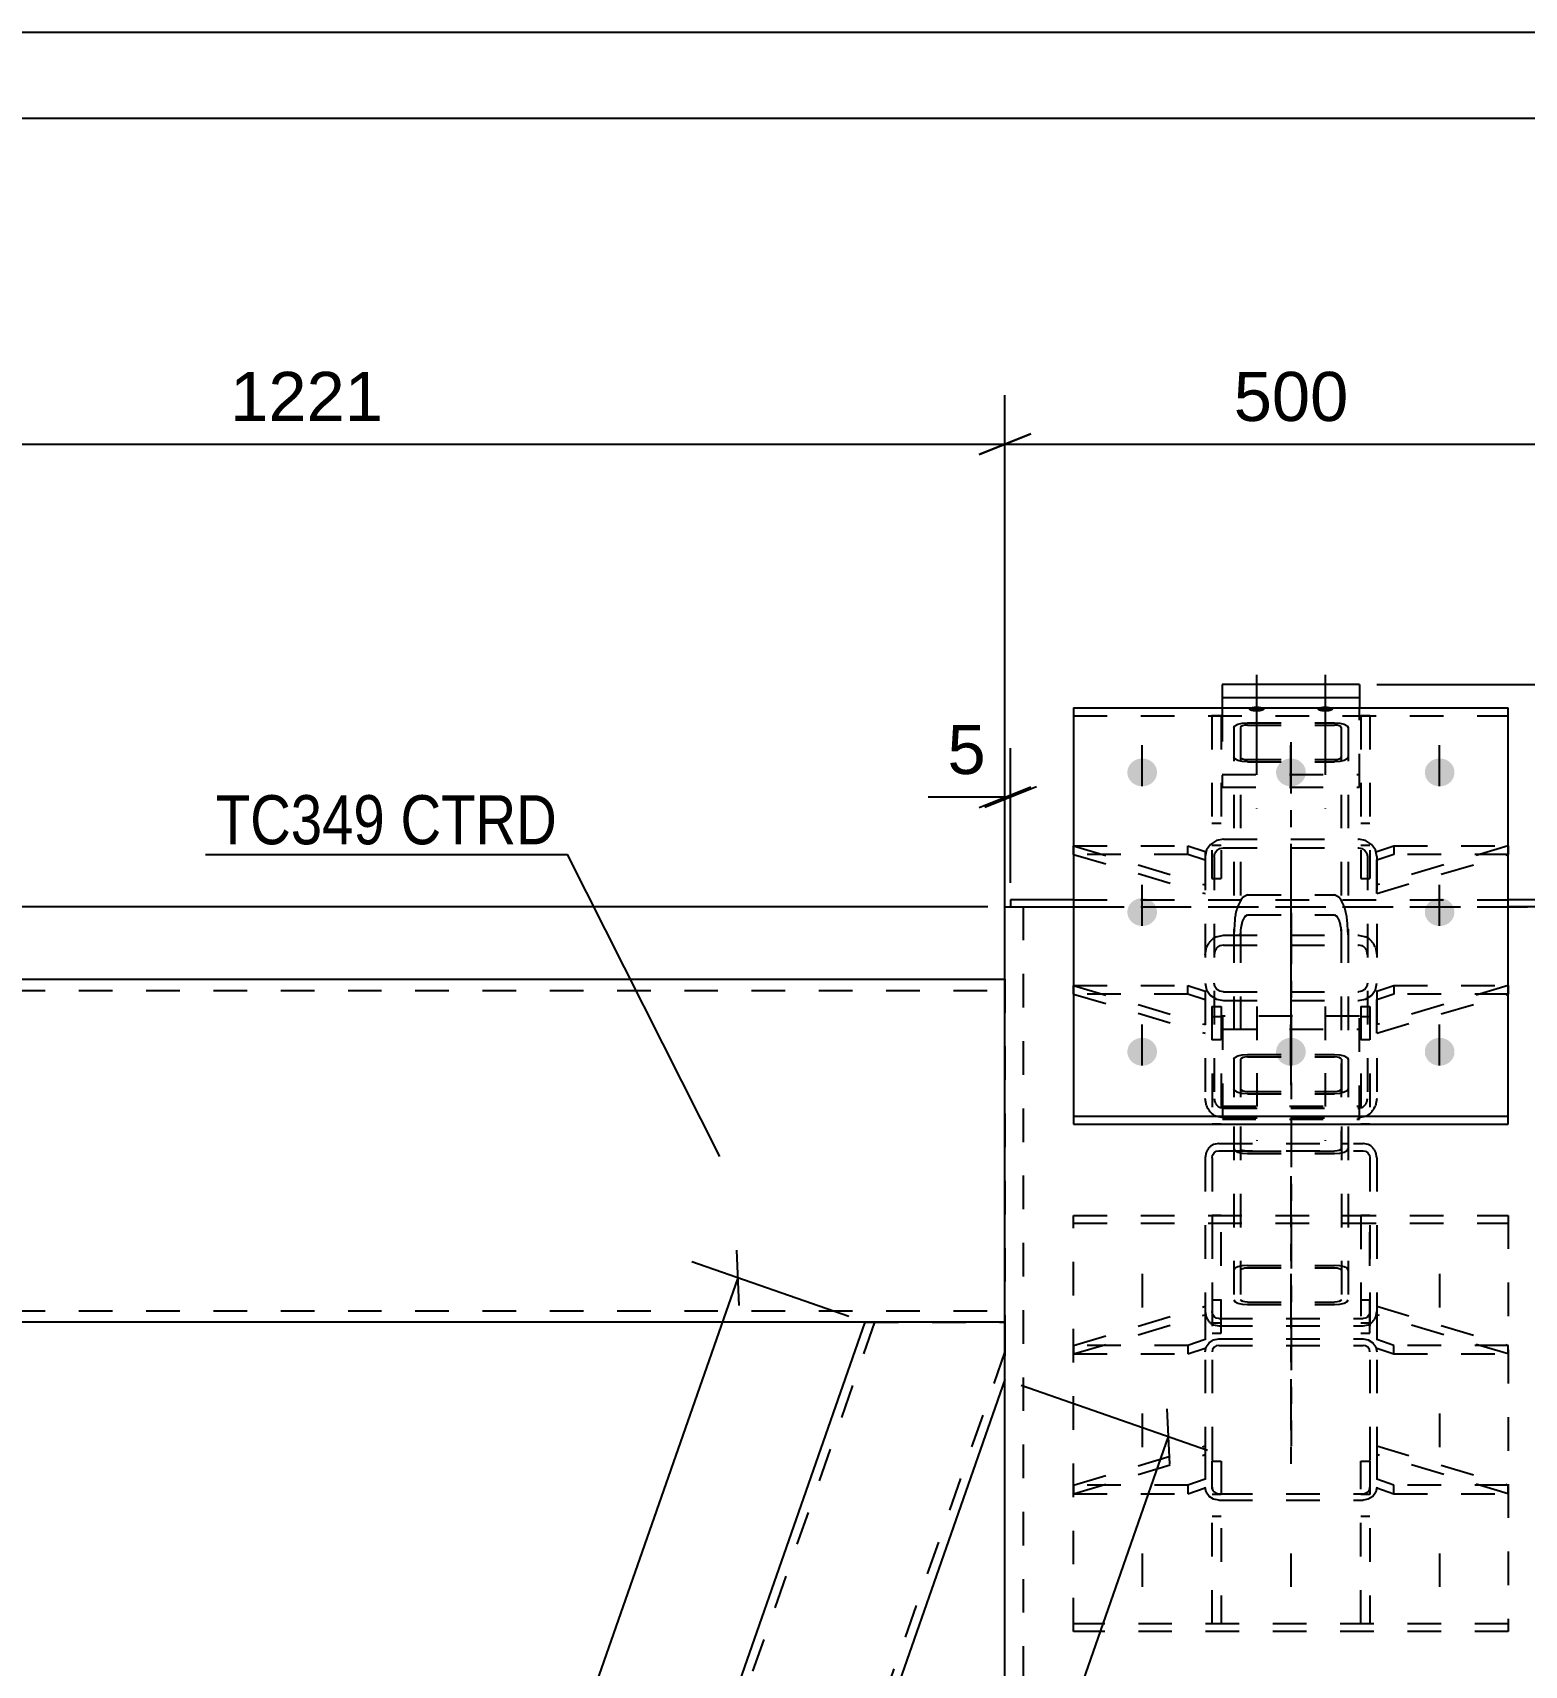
# Model space of a CAD drawing. Header units: millimetres. Extents: x -370 to 471, y -230 to 364.
# Drawn here: x -282.8 to -195.9, y 268.6 to 363.8 of the extents above; entities that cross this region are included whole.
import ezdxf

# ---------------------------------------------------------------- set-up
doc = ezdxf.new("R2010")
doc.units = ezdxf.units.MM
doc.linetypes.add('DXK_LINE_DOT2', pattern=[3.9198, 1.9599, -1.9599])
doc.linetypes.add('DXK_LINE_DOT3', pattern=[5.9187, 2.979, -0.9799, 0.9799, -0.9799])
doc.styles.add('Arial', font='ARIAL.TTF', dxfattribs={"height": 0.2})
doc.styles.add('Arial Narrow', font='ARIALN.TTF', dxfattribs={"height": 0.2})

# ---------------------------------------------------------------- blocks, each defined once
blk = doc.blocks.new('Unknown-284936230-1132')
at = {"color": 5, "linetype": 'Continuous'}
for p, q in [((471.297, 363.793), (-369.703, 363.793)), ((466.297, 358.793), (-364.703, 358.793))]:
    blk.add_line(p, q, dxfattribs=at)
blk = doc.blocks.new('Part-284936230-3212 - 3181')
at = {"color": 2, "linetype": 'Continuous'}
for p, q in [((-234.283, 288.614), (-264.458, 202.282)), ((-226.126, 285.279), (-259.797, 188.947))]:
    blk.add_line(p, q, dxfattribs=at)
at = {"color": 7, "linetype": 'DXK_LINE_DOT2'}
for p, q in [((-233.718, 288.614), (-264.176, 201.474)), ((-234.283, 288.614), (-226.126, 288.614)), ((-226.126, 288.614), (-226.126, 285.279)), ((-226.126, 286.896), (-260.08, 189.755))]:
    blk.add_line(p, q, dxfattribs=at)
blk = doc.blocks.new('Part-284936230-3693 - 3181')
at = {"color": 7, "linetype": 'DXK_LINE_DOT2'}
for p, q in [((-212.793, 323.284), (-212.732, 323.389)), ((-212.793, 323.284), (-212.793, 298.725)), ((-212.732, 323.389), (-212.559, 323.478)), ((-212.559, 323.478), (-212.299, 323.537)), ((-212.362, 323.337), (-212.393, 323.284)), ((-212.393, 323.284), (-212.393, 298.725)), ((-212.276, 323.381), (-212.362, 323.337)), ((-212.299, 323.537), (-211.993, 323.558)), ((-212.146, 323.411), (-212.276, 323.381)), ((-211.993, 323.421), (-212.146, 323.411)), ((-211.993, 323.558), (-206.926, 323.558)), ((-211.993, 323.421), (-206.926, 323.421)), ((-206.926, 323.558), (-206.62, 323.537)), ((-206.773, 323.411), (-206.926, 323.421)), ((-206.643, 323.381), (-206.773, 323.411)), ((-206.557, 323.337), (-206.643, 323.381)), ((-206.62, 323.537), (-206.361, 323.478)), ((-206.526, 323.284), (-206.557, 323.337)), ((-206.526, 323.284), (-206.526, 298.725)), ((-206.361, 323.478), (-206.187, 323.389)), ((-206.187, 323.389), (-206.126, 323.284)), ((-206.126, 323.284), (-206.126, 298.725)), ((-212.732, 321.447), (-212.793, 321.551)), ((-212.559, 321.358), (-212.732, 321.447)), ((-212.299, 321.299), (-212.559, 321.358)), ((-212.393, 321.551), (-212.362, 321.499)), ((-212.362, 321.499), (-212.276, 321.455)), ((-211.993, 321.278), (-212.299, 321.299)), ((-212.276, 321.455), (-212.146, 321.425)), ((-212.146, 321.425), (-211.993, 321.415)), ((-211.993, 321.415), (-206.926, 321.415)), ((-211.993, 321.278), (-206.926, 321.278)), ((-206.926, 321.415), (-206.773, 321.425)), ((-206.62, 321.299), (-206.926, 321.278)), ((-206.773, 321.425), (-206.643, 321.455)), ((-206.643, 321.455), (-206.557, 321.499)), ((-206.361, 321.358), (-206.62, 321.299)), ((-206.557, 321.499), (-206.526, 321.551)), ((-206.187, 321.447), (-206.361, 321.358)), ((-206.126, 321.551), (-206.187, 321.447)), ((-211.993, 313.529), (-212.299, 313.351)), ((-211.993, 313.529), (-206.926, 313.529)), ((-206.62, 313.351), (-206.926, 313.529)), ((-212.146, 312.271), (-211.993, 312.36)), ((-211.993, 312.36), (-206.926, 312.36)), ((-206.926, 312.36), (-206.773, 312.271)), ((-212.732, 312.085), (-212.793, 311.19)), ((-212.393, 311.19), (-212.362, 311.638)), ((-206.557, 311.638), (-206.526, 311.19)), ((-206.126, 311.19), (-206.187, 312.085)), ((-212.793, 299.036), (-212.393, 299.036)), ((-206.526, 299.036), (-206.126, 299.036)), ((-212.793, 298.725), (-212.732, 298.62)), ((-212.732, 298.62), (-212.559, 298.531)), ((-212.559, 298.531), (-212.299, 298.472)), ((-212.362, 298.672), (-212.393, 298.725)), ((-212.276, 298.628), (-212.362, 298.672)), ((-212.299, 298.472), (-211.993, 298.451)), ((-212.146, 298.598), (-212.276, 298.628)), ((-211.993, 298.588), (-212.146, 298.598)), ((-211.993, 298.588), (-206.926, 298.588)), ((-211.993, 298.451), (-206.926, 298.451)), ((-206.773, 298.598), (-206.926, 298.588)), ((-206.926, 298.451), (-206.62, 298.472)), ((-206.643, 298.628), (-206.773, 298.598)), ((-206.557, 298.673), (-206.643, 298.628)), ((-206.62, 298.472), (-206.36, 298.531)), ((-206.526, 298.725), (-206.557, 298.673)), ((-206.36, 298.531), (-206.187, 298.62)), ((-206.187, 298.62), (-206.126, 298.725))]:
    blk.add_line(p, q, dxfattribs=at)
at = {"color": 7, "linetype": 'DXK_LINE_DOT3'}
blk.add_line((-209.46, 322.418), (-209.46, 303.783), dxfattribs=at)
at = {"color": 7, "linetype": 'DXK_LINE_DOT2'}
for centre, radius, start, end in [((-210.02, 311.865), 2.721, 146.88483, 175.35229), ((-208.899, 311.865), 2.721, 4.64824, 33.1157), ((-211.007, 311.527), 1.36, 146.88483, 175.35229), ((-207.912, 311.527), 1.36, 4.64824, 33.1157)]:
    blk.add_arc(centre, radius, start, end, dxfattribs=at)
blk = doc.blocks.new('Part-284936230-3483 - 3181')
at = {"color": 7, "linetype": 'DXK_LINE_DOT2'}
for p, q in [((-205.456, 306.446), (-213.456, 306.446)), ((-213.456, 306.446), (-213.456, 300.45)), ((-213.456, 305.695), (-205.456, 305.695)), ((-205.456, 300.45), (-205.456, 306.446)), ((-213.456, 301.202), (-205.456, 301.202)), ((-213.456, 300.45), (-205.456, 300.45))]:
    blk.add_line(p, q, dxfattribs=at)
blk = doc.blocks.new('Part-284936230-3293 - 3181')
at = {"color": 2, "linetype": 'Continuous'}
for p, q in [((-222.126, 324.423), (-222.126, 300.161)), ((-222.126, 324.423), (-196.793, 324.423)), ((-196.793, 300.162), (-196.793, 324.423)), ((-222.126, 300.617), (-196.793, 300.618)), ((-222.126, 300.161), (-196.793, 300.162))]:
    blk.add_line(p, q, dxfattribs=at)
at = {"color": 7, "linetype": 'DXK_LINE_DOT2'}
blk.add_line((-222.126, 323.967), (-196.793, 323.967), dxfattribs=at)
blk = doc.blocks.new('Part-284936230-3294 - 3181')
at = {"color": 7, "linetype": 'DXK_LINE_DOT2'}
for p, q in [((-222.126, 294.838), (-196.793, 294.839)), ((-222.126, 270.577), (-222.126, 294.838)), ((-222.126, 294.382), (-196.793, 294.383)), ((-196.793, 294.839), (-196.793, 270.577)), ((-196.793, 271.033), (-222.126, 271.033)), ((-196.793, 270.577), (-222.126, 270.577))]:
    blk.add_line(p, q, dxfattribs=at)
blk = doc.blocks.new('Part-284936230-3417 - 3181')
at = {"color": 7, "linetype": 'DXK_LINE_DOT2'}
for p, q in [((-204.46, 316.045), (-203.46, 316.387)), ((-196.793, 316.387), (-204.46, 314.107)), ((-204.46, 313.605), (-204.46, 316.045)), ((-203.46, 316.387), (-196.793, 316.387)), ((-203.46, 316.387), (-203.46, 315.886)), ((-196.793, 316.387), (-196.793, 315.886)), ((-203.46, 315.886), (-204.46, 315.543)), ((-204.46, 313.605), (-196.793, 315.886)), ((-196.793, 315.886), (-203.46, 315.886))]:
    blk.add_line(p, q, dxfattribs=at)
blk = doc.blocks.new('Part-284936230-3358 - 3181')
at = {"color": 7, "linetype": 'DXK_LINE_DOT2'}
for p, q in [((-214.378, 316.144), (-214.46, 315.76)), ((-214.147, 316.469), (-214.378, 316.144)), ((-213.801, 316.686), (-214.147, 316.469)), ((-213.886, 315.952), (-213.77, 316.115)), ((-213.393, 316.763), (-213.801, 316.686)), ((-213.77, 316.115), (-213.597, 316.223)), ((-213.597, 316.223), (-213.393, 316.262)), ((-213.393, 316.763), (-205.526, 316.763)), ((-213.393, 316.262), (-205.526, 316.262)), ((-205.118, 316.686), (-205.526, 316.763)), ((-205.526, 316.262), (-205.322, 316.223)), ((-205.322, 316.223), (-205.149, 316.115)), ((-205.149, 316.115), (-205.034, 315.952)), ((-204.772, 316.469), (-205.118, 316.686)), ((-204.541, 316.144), (-204.772, 316.469)), ((-204.46, 315.76), (-204.541, 316.144)), ((-214.46, 315.76), (-214.46, 301.661)), ((-213.926, 315.76), (-213.886, 315.952)), ((-213.926, 315.76), (-213.926, 301.661)), ((-205.034, 315.952), (-204.993, 315.76)), ((-204.993, 315.76), (-204.993, 301.661)), ((-204.46, 315.76), (-204.46, 301.661)), ((-214.46, 310.032), (-214.378, 310.466)), ((-213.801, 311.081), (-213.393, 311.167)), ((-213.393, 310.6), (-213.597, 310.556)), ((-213.393, 311.167), (-205.526, 311.167)), ((-213.393, 310.6), (-205.526, 310.6)), ((-205.526, 311.167), (-205.118, 311.081)), ((-205.322, 310.556), (-205.526, 310.6)), ((-204.541, 310.467), (-204.46, 310.032)), ((-213.886, 310.249), (-213.926, 310.032)), ((-204.993, 310.032), (-205.033, 310.249)), ((-214.46, 308.368), (-214.378, 307.985)), ((-214.378, 307.985), (-214.147, 307.659)), ((-214.147, 307.659), (-213.801, 307.442)), ((-213.886, 308.176), (-213.926, 308.368)), ((-213.77, 308.014), (-213.886, 308.176)), ((-213.597, 307.905), (-213.77, 308.014)), ((-213.393, 307.867), (-213.597, 307.905)), ((-213.393, 307.867), (-205.526, 307.867)), ((-205.322, 307.905), (-205.526, 307.867)), ((-205.149, 308.014), (-205.322, 307.905)), ((-205.033, 308.176), (-205.149, 308.014)), ((-205.118, 307.442), (-204.772, 307.659)), ((-204.993, 308.368), (-205.033, 308.176)), ((-204.772, 307.659), (-204.541, 307.985)), ((-204.541, 307.985), (-204.46, 308.368)), ((-213.801, 307.442), (-213.393, 307.366)), ((-213.393, 307.366), (-205.526, 307.366)), ((-205.526, 307.366), (-205.118, 307.442)), ((-214.378, 301.226), (-214.46, 301.661)), ((-213.926, 301.661), (-213.886, 301.443)), ((-213.597, 301.136), (-213.393, 301.093)), ((-213.393, 301.093), (-205.526, 301.093)), ((-205.526, 301.093), (-205.322, 301.136)), ((-205.033, 301.443), (-204.993, 301.661)), ((-204.46, 301.661), (-204.541, 301.226)), ((-213.393, 300.525), (-213.801, 300.612)), ((-213.393, 300.525), (-205.526, 300.525)), ((-205.118, 300.612), (-205.526, 300.525))]:
    blk.add_line(p, q, dxfattribs=at)
at = {"color": 7, "linetype": 'DXK_LINE_DOT3'}
blk.add_line((-209.46, 315.484), (-209.46, 302.426), dxfattribs=at)
at = {"color": 7, "linetype": 'DXK_LINE_DOT2'}
for centre, radius, start, end in [((-213.347, 310.075), 1.103, 114.32022, 159.24195), ((-213.37, 310.054), 0.552, 114.32022, 159.24195), ((-205.549, 310.054), 0.552, 20.75858, 65.68031), ((-205.572, 310.076), 1.103, 20.75858, 65.68031), ((-213.347, 301.617), 1.103, 200.75858, 245.68031), ((-213.37, 301.639), 0.552, 200.75858, 245.68031), ((-205.549, 301.639), 0.552, 294.32022, 339.24195), ((-205.572, 301.617), 1.103, 294.32022, 339.24195)]:
    blk.add_arc(centre, radius, start, end, dxfattribs=at)
blk = doc.blocks.new('Bolt-284936230-3633 - 3181')
at = {"linetype": 'Continuous'}
for points in [[(-218.126, 319.85), (-218.306, 319.868), (-218.479, 319.92), (-218.636, 320.005), (-218.77, 320.119), (-218.877, 320.257), (-218.951, 320.413), (-218.988, 320.579), (-218.988, 320.749), (-218.951, 320.916), (-218.877, 321.071), (-218.77, 321.209), (-218.636, 321.323), (-218.479, 321.408), (-218.306, 321.461), (-218.126, 321.479), (-217.946, 321.461), (-217.774, 321.408), (-217.617, 321.323), (-217.482, 321.209), (-217.376, 321.071), (-217.302, 320.916), (-217.264, 320.749), (-217.264, 320.579), (-217.302, 320.413), (-217.376, 320.257), (-217.482, 320.119), (-217.617, 320.005), (-217.774, 319.92), (-217.946, 319.868)], [(-209.46, 319.85), (-209.64, 319.868), (-209.812, 319.92), (-209.969, 320.005), (-210.104, 320.119), (-210.21, 320.257), (-210.284, 320.413), (-210.322, 320.579), (-210.322, 320.749), (-210.284, 320.916), (-210.21, 321.071), (-210.104, 321.209), (-209.969, 321.323), (-209.812, 321.408), (-209.64, 321.461), (-209.46, 321.479), (-209.279, 321.461), (-209.107, 321.408), (-208.95, 321.323), (-208.816, 321.209), (-208.709, 321.071), (-208.635, 320.916), (-208.598, 320.749), (-208.598, 320.579), (-208.635, 320.413), (-208.709, 320.257), (-208.816, 320.119), (-208.95, 320.005), (-209.107, 319.92), (-209.279, 319.868)], [(-200.793, 319.85), (-200.973, 319.868), (-201.145, 319.92), (-201.302, 320.005), (-201.437, 320.119), (-201.543, 320.257), (-201.617, 320.413), (-201.655, 320.579), (-201.655, 320.749), (-201.617, 320.916), (-201.543, 321.072), (-201.437, 321.209), (-201.302, 321.323), (-201.145, 321.408), (-200.973, 321.461), (-200.793, 321.479), (-200.613, 321.461), (-200.44, 321.408), (-200.284, 321.323), (-200.149, 321.209), (-200.042, 321.072), (-199.969, 320.916), (-199.931, 320.749), (-199.931, 320.579), (-199.969, 320.413), (-200.042, 320.257), (-200.149, 320.119), (-200.284, 320.005), (-200.44, 319.92), (-200.613, 319.868)], [(-218.126, 311.706), (-218.306, 311.724), (-218.479, 311.776), (-218.636, 311.861), (-218.77, 311.975), (-218.877, 312.113), (-218.95, 312.269), (-218.988, 312.435), (-218.988, 312.605), (-218.95, 312.772), (-218.877, 312.927), (-218.77, 313.065), (-218.636, 313.179), (-218.479, 313.264), (-218.306, 313.317), (-218.126, 313.335), (-217.946, 313.317), (-217.774, 313.264), (-217.617, 313.179), (-217.482, 313.065), (-217.376, 312.927), (-217.302, 312.772), (-217.264, 312.605), (-217.264, 312.435), (-217.302, 312.269), (-217.376, 312.113), (-217.482, 311.975), (-217.617, 311.861), (-217.774, 311.776), (-217.946, 311.724)], [(-200.793, 311.706), (-200.973, 311.724), (-201.145, 311.776), (-201.302, 311.861), (-201.437, 311.975), (-201.543, 312.113), (-201.617, 312.269), (-201.655, 312.435), (-201.655, 312.605), (-201.617, 312.772), (-201.543, 312.928), (-201.437, 313.065), (-201.302, 313.179), (-201.145, 313.264), (-200.973, 313.317), (-200.793, 313.335), (-200.613, 313.317), (-200.44, 313.264), (-200.283, 313.179), (-200.149, 313.065), (-200.042, 312.928), (-199.969, 312.772), (-199.931, 312.605), (-199.931, 312.435), (-199.969, 312.269), (-200.042, 312.113), (-200.149, 311.975), (-200.283, 311.861), (-200.44, 311.776), (-200.613, 311.724)], [(-218.126, 303.562), (-218.306, 303.58), (-218.479, 303.632), (-218.636, 303.717), (-218.77, 303.831), (-218.877, 303.969), (-218.95, 304.125), (-218.988, 304.291), (-218.988, 304.461), (-218.95, 304.628), (-218.877, 304.783), (-218.77, 304.921), (-218.636, 305.035), (-218.479, 305.12), (-218.306, 305.173), (-218.126, 305.191), (-217.946, 305.173), (-217.774, 305.12), (-217.617, 305.035), (-217.482, 304.921), (-217.376, 304.783), (-217.302, 304.628), (-217.264, 304.461), (-217.264, 304.291), (-217.302, 304.125), (-217.376, 303.969), (-217.482, 303.831), (-217.617, 303.717), (-217.774, 303.632), (-217.946, 303.58)], [(-209.46, 303.562), (-209.64, 303.58), (-209.812, 303.632), (-209.969, 303.717), (-210.104, 303.831), (-210.21, 303.969), (-210.284, 304.125), (-210.321, 304.291), (-210.321, 304.461), (-210.284, 304.628), (-210.21, 304.783), (-210.104, 304.921), (-209.969, 305.035), (-209.812, 305.12), (-209.64, 305.173), (-209.46, 305.191), (-209.279, 305.173), (-209.107, 305.12), (-208.95, 305.035), (-208.815, 304.921), (-208.709, 304.783), (-208.635, 304.628), (-208.598, 304.461), (-208.598, 304.291), (-208.635, 304.125), (-208.709, 303.969), (-208.815, 303.831), (-208.95, 303.717), (-209.107, 303.632), (-209.279, 303.58)], [(-200.793, 303.562), (-200.973, 303.58), (-201.145, 303.632), (-201.302, 303.717), (-201.437, 303.831), (-201.543, 303.969), (-201.617, 304.125), (-201.655, 304.291), (-201.655, 304.461), (-201.617, 304.628), (-201.543, 304.784), (-201.437, 304.921), (-201.302, 305.035), (-201.145, 305.12), (-200.973, 305.173), (-200.793, 305.191), (-200.613, 305.173), (-200.44, 305.12), (-200.283, 305.035), (-200.149, 304.921), (-200.042, 304.784), (-199.969, 304.628), (-199.931, 304.461), (-199.931, 304.291), (-199.969, 304.125), (-200.042, 303.969), (-200.149, 303.831), (-200.283, 303.717), (-200.44, 303.632), (-200.613, 303.58)]]:
    blk.add_hatch(color=1, dxfattribs=at).paths.add_polyline_path(points)
at = {"color": 1, "linetype": 'Continuous'}
for p, q in [((-218.126, 319.866), (-218.126, 322.26)), ((-209.46, 319.866), (-209.46, 322.26)), ((-200.793, 319.866), (-200.793, 322.26)), ((-218.126, 311.722), (-218.126, 314.116)), ((-200.793, 311.722), (-200.793, 314.116)), ((-218.126, 303.578), (-218.126, 305.972)), ((-209.46, 303.578), (-209.46, 305.972)), ((-200.793, 303.578), (-200.793, 305.972))]:
    blk.add_line(p, q, dxfattribs=at)
blk = doc.blocks.new('Part-284936230-3488 - 3181')
at = {"color": 2, "linetype": 'Continuous'}
for p, q in [((-226.126, 40.1), (-226.126, 312.834)), ((-226.126, 312.834), (-225.793, 312.834)), ((-225.065, 312.834), (-223.993, 312.834)), ((-223.993, 312.834), (-222.126, 312.834)), ((-193.854, 312.834), (-196.793, 312.834))]:
    blk.add_line(p, q, dxfattribs=at)
at = {"color": 7, "linetype": 'DXK_LINE_DOT2'}
for p, q in [((-225.964, 312.834), (-225.065, 312.834)), ((-225.06, 312.834), (-225.06, 40.1)), ((-222.126, 312.834), (-196.793, 312.834))]:
    blk.add_line(p, q, dxfattribs=at)
blk = doc.blocks.new('Bolt-284936230-3490 - 3181')
at = {"color": 1, "linetype": 'DXK_LINE_DOT2'}
for p, q in [((-218.126, 291.422), (-218.126, 289.028)), ((-209.459, 291.422), (-209.459, 289.028)), ((-200.793, 291.422), (-200.793, 289.028)), ((-218.126, 283.278), (-218.126, 280.884)), ((-200.793, 283.278), (-200.793, 280.884)), ((-218.126, 275.134), (-218.126, 272.74)), ((-209.459, 275.134), (-209.459, 272.74)), ((-200.793, 275.134), (-200.793, 272.74))]:
    blk.add_line(p, q, dxfattribs=at)
blk = doc.blocks.new('Part-284936230-3370 - 3181')
at = {"color": 7, "linetype": 'DXK_LINE_DOT2'}
for p, q in [((-214.06, 323.967), (-214.06, 314.483)), ((-213.526, 323.967), (-214.06, 323.967)), ((-213.526, 323.967), (-213.526, 314.483)), ((-214.06, 317.702), (-213.526, 317.702)), ((-214.06, 316.421), (-213.526, 316.421)), ((-214.06, 314.483), (-213.526, 314.483))]:
    blk.add_line(p, q, dxfattribs=at)
blk = doc.blocks.new('Part-284936230-3371 - 3181')
at = {"color": 7, "linetype": 'DXK_LINE_DOT2'}
for p, q in [((-204.459, 289.538), (-204.459, 287.099)), ((-204.459, 289.538), (-196.793, 287.258)), ((-196.793, 286.757), (-204.459, 289.037)), ((-203.459, 287.258), (-204.459, 287.6)), ((-204.459, 287.099), (-203.459, 286.757)), ((-203.459, 286.757), (-203.459, 287.258)), ((-196.793, 287.258), (-203.459, 287.258)), ((-203.459, 286.757), (-196.793, 286.757)), ((-196.793, 286.757), (-196.793, 287.258))]:
    blk.add_line(p, q, dxfattribs=at)
blk = doc.blocks.new('Part-284936230-3372 - 3181')
at = {"color": 7, "linetype": 'DXK_LINE_DOT2'}
for p, q in [((-214.059, 294.838), (-214.059, 287.976)), ((-213.526, 294.838), (-214.059, 294.838)), ((-213.526, 287.976), (-213.526, 294.838)), ((-214.059, 289.914), (-213.526, 289.914)), ((-214.059, 288.574), (-213.526, 288.574)), ((-214.059, 287.976), (-213.526, 287.976))]:
    blk.add_line(p, q, dxfattribs=at)
blk = doc.blocks.new('Part-284936230-3437 - 3181')
at = {"color": 7, "linetype": 'DXK_LINE_DOT2'}
for p, q in [((-222.126, 315.885), (-222.126, 316.387)), ((-222.126, 316.387), (-215.46, 316.387)), ((-222.126, 316.387), (-214.46, 314.107)), ((-215.46, 315.885), (-215.46, 316.387)), ((-215.46, 316.387), (-214.46, 316.045)), ((-214.46, 316.045), (-214.46, 313.605)), ((-215.46, 315.885), (-222.126, 315.885)), ((-222.126, 315.885), (-214.46, 313.605)), ((-214.46, 315.543), (-215.46, 315.885))]:
    blk.add_line(p, q, dxfattribs=at)
blk = doc.blocks.new('Part-284936230-3373 - 3181')
at = {"color": 7, "linetype": 'DXK_LINE_DOT2'}
for p, q in [((-204.459, 281.395), (-204.459, 278.955)), ((-204.459, 281.395), (-196.793, 279.115)), ((-196.793, 278.613), (-204.459, 280.893)), ((-203.459, 279.114), (-204.459, 279.457)), ((-204.459, 278.955), (-203.459, 278.613)), ((-196.793, 279.115), (-203.459, 279.114)), ((-203.459, 278.613), (-203.459, 279.114)), ((-196.793, 278.613), (-196.793, 279.115)), ((-203.459, 278.613), (-196.793, 278.613))]:
    blk.add_line(p, q, dxfattribs=at)
blk = doc.blocks.new('Part-284936230-3625 - 3181')
at = {"color": 7, "linetype": 'DXK_LINE_DOT2'}
for p, q in [((-307.524, 300.226), (-307.524, 308.615)), ((-307.524, 308.615), (-291.958, 308.615)), ((-226.126, 308.614), (-226.126, 288.614)), ((-307.524, 307.949), (-226.126, 307.948)), ((-307.524, 289.282), (-307.524, 289.333)), ((-307.524, 289.282), (-226.126, 289.281))]:
    blk.add_line(p, q, dxfattribs=at)
at = {"color": 2, "linetype": 'Continuous'}
for p, q in [((-291.958, 308.615), (-226.126, 308.614)), ((-307.524, 300.226), (-307.524, 288.615)), ((-226.126, 288.614), (-307.524, 288.615))]:
    blk.add_line(p, q, dxfattribs=at)
blk = doc.blocks.new('Part-284936230-3416 - 3181')
at = {"color": 7, "linetype": 'DXK_LINE_DOT2'}
for p, q in [((-204.46, 307.901), (-203.46, 308.243)), ((-196.793, 308.243), (-204.46, 305.963)), ((-204.46, 305.462), (-204.46, 307.901)), ((-203.46, 307.742), (-204.46, 307.4)), ((-204.46, 305.462), (-196.793, 307.742)), ((-203.46, 308.243), (-196.793, 308.243)), ((-203.46, 308.243), (-203.46, 307.742)), ((-196.793, 307.742), (-203.46, 307.742)), ((-196.793, 308.243), (-196.793, 307.742))]:
    blk.add_line(p, q, dxfattribs=at)
blk = doc.blocks.new('Part-284936230-3497 - 3181')
at = {"color": 7, "linetype": 'DXK_LINE_DOT2'}
for p, q in [((-205.393, 271.033), (-205.393, 280.517)), ((-205.393, 280.517), (-204.859, 280.517)), ((-204.859, 280.517), (-204.859, 271.033)), ((-205.393, 278.579), (-204.859, 278.579)), ((-205.393, 277.297), (-204.859, 277.297)), ((-204.859, 271.033), (-205.393, 271.033))]:
    blk.add_line(p, q, dxfattribs=at)
blk = doc.blocks.new('Part-284936230-3512 - 3181')
at = {"color": 7, "linetype": 'DXK_LINE_DOT2'}
for p, q in [((-214.059, 271.033), (-214.059, 280.517)), ((-214.059, 280.517), (-213.526, 280.517)), ((-213.526, 280.517), (-213.526, 271.033)), ((-214.059, 278.579), (-213.526, 278.579)), ((-214.059, 277.297), (-213.526, 277.297)), ((-213.526, 271.033), (-214.059, 271.033))]:
    blk.add_line(p, q, dxfattribs=at)
blk = doc.blocks.new('Bolt-284936230-3529 - 3181')
at = {"color": 1, "linetype": 'DXK_LINE_DOT2'}
for p, q in [((-211.456, 307.015), (-211.456, 303.068)), ((-207.456, 307.015), (-207.456, 303.069)), ((-211.456, 303.139), (-211.456, 299.192)), ((-207.456, 303.139), (-207.456, 299.192))]:
    blk.add_line(p, q, dxfattribs=at)
blk = doc.blocks.new('Part-284936230-3699 - 3181')
at = {"color": 7, "linetype": 'DXK_LINE_DOT2'}
for p, q in [((-222.126, 287.258), (-214.459, 289.538)), ((-214.459, 289.538), (-214.459, 287.099)), ((-222.126, 286.757), (-214.459, 289.037)), ((-214.459, 287.6), (-215.459, 287.258)), ((-215.459, 287.258), (-222.126, 287.258)), ((-222.126, 287.258), (-222.126, 286.757)), ((-222.126, 286.757), (-215.459, 286.757)), ((-215.459, 287.258), (-215.459, 286.757)), ((-215.459, 286.757), (-214.459, 287.099))]:
    blk.add_line(p, q, dxfattribs=at)
blk = doc.blocks.new('Part-284936230-3626 - 3181')
at = {"color": 7, "linetype": 'DXK_LINE_DOT2'}
for p, q in [((-213.659, 299.035), (-213.966, 298.97)), ((-213.659, 299.035), (-205.259, 299.035)), ((-204.953, 298.97), (-205.259, 299.035)), ((-214.399, 298.509), (-214.459, 298.184)), ((-214.459, 298.184), (-214.459, 278.989)), ((-214.059, 298.184), (-214.029, 298.346)), ((-214.059, 298.184), (-214.059, 278.989)), ((-214.029, 298.346), (-213.942, 298.485)), ((-213.942, 298.485), (-213.813, 298.577)), ((-213.813, 298.577), (-213.659, 298.609)), ((-213.659, 298.609), (-205.259, 298.609)), ((-205.259, 298.609), (-205.106, 298.577)), ((-205.106, 298.577), (-204.977, 298.485)), ((-204.977, 298.485), (-204.89, 298.346)), ((-204.89, 298.346), (-204.859, 298.184)), ((-204.859, 298.184), (-204.859, 278.989)), ((-204.459, 298.184), (-204.52, 298.509)), ((-204.459, 298.184), (-204.459, 278.989)), ((-214.459, 289.244), (-214.399, 288.919)), ((-214.029, 289.082), (-214.059, 289.244)), ((-213.942, 288.943), (-214.029, 289.082)), ((-213.966, 288.458), (-213.659, 288.393)), ((-213.813, 288.851), (-213.942, 288.943)), ((-213.659, 288.819), (-213.813, 288.851)), ((-213.659, 288.819), (-205.259, 288.819)), ((-205.106, 288.851), (-205.259, 288.819)), ((-205.259, 288.393), (-204.953, 288.458)), ((-204.977, 288.943), (-205.106, 288.851)), ((-204.89, 289.082), (-204.977, 288.943)), ((-204.859, 289.244), (-204.89, 289.082)), ((-204.52, 288.919), (-204.459, 289.244)), ((-214.225, 287.414), (-213.966, 287.577)), ((-213.966, 287.577), (-213.659, 287.634)), ((-213.659, 288.393), (-205.259, 288.393)), ((-213.659, 287.634), (-205.259, 287.634)), ((-205.259, 287.634), (-204.953, 287.577)), ((-204.953, 287.577), (-204.694, 287.414)), ((-214.459, 286.882), (-214.399, 287.17)), ((-214.399, 287.17), (-214.225, 287.414)), ((-214.029, 287.026), (-214.059, 286.882)), ((-213.942, 287.148), (-214.029, 287.026)), ((-213.813, 287.23), (-213.942, 287.148)), ((-213.659, 287.258), (-213.813, 287.23)), ((-213.659, 287.258), (-205.259, 287.258)), ((-205.106, 287.23), (-205.259, 287.258)), ((-204.977, 287.148), (-205.106, 287.23)), ((-204.89, 287.026), (-204.977, 287.148)), ((-204.859, 286.882), (-204.89, 287.026)), ((-204.694, 287.414), (-204.52, 287.17)), ((-204.52, 287.17), (-204.459, 286.882)), ((-214.399, 278.701), (-214.459, 278.989)), ((-214.059, 278.989), (-214.029, 278.845)), ((-204.89, 278.845), (-204.859, 278.989)), ((-204.459, 278.989), (-204.52, 278.701)), ((-214.225, 278.457), (-214.399, 278.701)), ((-213.966, 278.294), (-214.225, 278.457)), ((-214.029, 278.845), (-213.942, 278.723)), ((-213.659, 278.237), (-213.966, 278.294)), ((-213.942, 278.723), (-213.812, 278.642)), ((-213.812, 278.642), (-213.659, 278.613)), ((-213.659, 278.613), (-205.259, 278.613)), ((-213.659, 278.237), (-205.259, 278.237)), ((-205.259, 278.613), (-205.106, 278.642)), ((-204.953, 278.294), (-205.259, 278.237)), ((-205.106, 278.642), (-204.977, 278.723)), ((-204.977, 278.723), (-204.89, 278.845)), ((-204.694, 278.457), (-204.953, 278.294)), ((-204.52, 278.701), (-204.694, 278.457))]:
    blk.add_line(p, q, dxfattribs=at)
at = {"color": 7, "linetype": 'DXK_LINE_DOT3'}
blk.add_line((-209.459, 297.134), (-209.459, 279.516), dxfattribs=at)
at = {"color": 7, "linetype": 'DXK_LINE_DOT2'}
for centre, start, end in [((-213.625, 298.216), 114.32023, 159.24195), ((-205.294, 298.216), 20.75858, 65.68031), ((-213.625, 289.212), 200.75858, 245.68031), ((-205.294, 289.212), 294.32023, 339.24195)]:
    blk.add_arc(centre, 0.827, start, end, dxfattribs=at)
blk = doc.blocks.new('Part-284936230-3638 - 3181')
at = {"color": 2, "linetype": 'Continuous'}
for p, q in [((-222.126, 313.234), (-225.793, 313.234)), ((-225.793, 313.234), (-225.793, 312.834)), ((-193.126, 313.234), (-196.793, 313.234)), ((-193.126, 313.234), (-193.126, 312.834)), ((-225.793, 312.834), (-225.065, 312.834)), ((-193.126, 312.834), (-193.854, 312.834))]:
    blk.add_line(p, q, dxfattribs=at)
at = {"color": 7, "linetype": 'DXK_LINE_DOT2'}
for p, q in [((-222.126, 313.234), (-196.793, 313.234)), ((-225.065, 312.834), (-193.854, 312.834))]:
    blk.add_line(p, q, dxfattribs=at)
blk = doc.blocks.new('Part-284936230-3639 - 3181')
at = {"color": 7, "linetype": 'DXK_LINE_DOT3'}
blk.add_line((-209.456, 312.469), (-209.456, 281.388), dxfattribs=at)
at = {"color": 7, "linetype": 'DXK_LINE_DOT2'}
for p, q in [((-212.79, 303.939), (-212.729, 304.044)), ((-212.79, 303.939), (-212.79, 289.918)), ((-212.729, 304.044), (-212.555, 304.132)), ((-212.555, 304.132), (-212.296, 304.192)), ((-212.359, 303.991), (-212.39, 303.939)), ((-212.39, 303.939), (-212.39, 289.918)), ((-212.272, 304.036), (-212.359, 303.991)), ((-212.296, 304.192), (-211.99, 304.212)), ((-212.143, 304.065), (-212.272, 304.036)), ((-211.99, 304.076), (-212.143, 304.065)), ((-211.99, 304.212), (-206.923, 304.213)), ((-211.99, 304.076), (-206.923, 304.076)), ((-206.923, 304.213), (-206.617, 304.192)), ((-206.77, 304.065), (-206.923, 304.076)), ((-206.64, 304.036), (-206.77, 304.065)), ((-206.553, 303.991), (-206.64, 304.036)), ((-206.617, 304.192), (-206.357, 304.132)), ((-206.523, 303.939), (-206.553, 303.991)), ((-206.523, 303.939), (-206.523, 289.918)), ((-206.357, 304.132), (-206.184, 304.044)), ((-206.184, 304.044), (-206.123, 303.939)), ((-206.123, 303.939), (-206.123, 289.918)), ((-212.729, 302.101), (-212.79, 302.206)), ((-212.555, 302.012), (-212.729, 302.101)), ((-212.296, 301.953), (-212.555, 302.012)), ((-212.39, 302.206), (-212.359, 302.154)), ((-212.359, 302.154), (-212.272, 302.109)), ((-211.99, 301.932), (-212.296, 301.953)), ((-212.272, 302.109), (-212.143, 302.08)), ((-212.143, 302.08), (-211.99, 302.069)), ((-211.99, 302.069), (-206.923, 302.069)), ((-211.99, 301.932), (-206.923, 301.932)), ((-206.923, 302.069), (-206.77, 302.08)), ((-206.617, 301.953), (-206.923, 301.932)), ((-206.77, 302.08), (-206.64, 302.109)), ((-206.64, 302.109), (-206.553, 302.154)), ((-206.357, 302.013), (-206.617, 301.953)), ((-206.553, 302.154), (-206.523, 302.206)), ((-206.184, 302.101), (-206.357, 302.013)), ((-206.123, 302.206), (-206.184, 302.101)), ((-212.729, 291.756), (-212.79, 291.651)), ((-212.555, 291.844), (-212.729, 291.756)), ((-212.296, 291.904), (-212.555, 291.844)), ((-212.39, 291.651), (-212.359, 291.703)), ((-212.359, 291.703), (-212.272, 291.748)), ((-211.99, 291.925), (-212.296, 291.904)), ((-212.272, 291.748), (-212.143, 291.777)), ((-212.143, 291.777), (-211.99, 291.788)), ((-211.99, 291.925), (-206.923, 291.925)), ((-211.99, 291.788), (-206.923, 291.788)), ((-206.617, 291.904), (-206.923, 291.925)), ((-206.923, 291.788), (-206.77, 291.777)), ((-206.77, 291.777), (-206.64, 291.748)), ((-206.64, 291.748), (-206.553, 291.703)), ((-206.357, 291.844), (-206.617, 291.904)), ((-206.553, 291.703), (-206.523, 291.651)), ((-206.184, 291.756), (-206.357, 291.844)), ((-206.123, 291.651), (-206.184, 291.756)), ((-212.79, 289.918), (-212.729, 289.813)), ((-212.729, 289.813), (-212.555, 289.725)), ((-212.555, 289.725), (-212.296, 289.665)), ((-212.359, 289.866), (-212.39, 289.918)), ((-212.272, 289.821), (-212.359, 289.866)), ((-212.296, 289.665), (-211.99, 289.644)), ((-212.143, 289.792), (-212.272, 289.821)), ((-211.99, 289.781), (-212.143, 289.792)), ((-211.99, 289.781), (-206.923, 289.781)), ((-211.99, 289.644), (-206.923, 289.644)), ((-206.77, 289.792), (-206.923, 289.781)), ((-206.923, 289.644), (-206.617, 289.665)), ((-206.64, 289.821), (-206.77, 289.792)), ((-206.553, 289.866), (-206.64, 289.821)), ((-206.617, 289.665), (-206.357, 289.725)), ((-206.523, 289.918), (-206.553, 289.866)), ((-206.357, 289.725), (-206.184, 289.813)), ((-206.184, 289.813), (-206.123, 289.918))]:
    blk.add_line(p, q, dxfattribs=at)
blk = doc.blocks.new('Bolt-284936230-3691 - 3181')
at = {"linetype": 'Continuous'}
for points in [[(-211.46, 324.516), (-211.363, 324.512), (-211.27, 324.502), (-211.185, 324.485), (-211.113, 324.463), (-211.055, 324.436), (-211.016, 324.405), (-210.995, 324.373), (-210.995, 324.339), (-211.016, 324.307), (-211.055, 324.276), (-211.113, 324.249), (-211.185, 324.227), (-211.27, 324.21), (-211.363, 324.2), (-211.46, 324.196), (-211.557, 324.2), (-211.649, 324.21), (-211.734, 324.227), (-211.806, 324.249), (-211.864, 324.276), (-211.903, 324.307), (-211.924, 324.339), (-211.924, 324.373), (-211.903, 324.405), (-211.864, 324.436), (-211.806, 324.463), (-211.734, 324.485), (-211.649, 324.502), (-211.557, 324.512)], [(-207.46, 324.516), (-207.363, 324.512), (-207.27, 324.502), (-207.185, 324.485), (-207.113, 324.463), (-207.055, 324.436), (-207.016, 324.405), (-206.995, 324.373), (-206.995, 324.339), (-207.016, 324.307), (-207.055, 324.276), (-207.113, 324.249), (-207.185, 324.227), (-207.27, 324.21), (-207.363, 324.2), (-207.46, 324.196), (-207.557, 324.2), (-207.649, 324.21), (-207.734, 324.227), (-207.806, 324.249), (-207.864, 324.276), (-207.903, 324.307), (-207.924, 324.339), (-207.924, 324.373), (-207.903, 324.405), (-207.864, 324.436), (-207.806, 324.463), (-207.734, 324.485), (-207.649, 324.502), (-207.557, 324.512)]]:
    blk.add_hatch(color=1, dxfattribs=at).paths.add_polyline_path(points)
at = {"color": 1, "linetype": 'Continuous'}
for p, q in [((-211.46, 326.361), (-211.46, 322.414)), ((-207.46, 326.361), (-207.46, 322.414))]:
    blk.add_line(p, q, dxfattribs=at)
at = {"color": 1, "linetype": 'DXK_LINE_DOT2'}
for p, q in [((-211.46, 322.484), (-211.46, 318.538)), ((-207.46, 322.484), (-207.46, 318.538))]:
    blk.add_line(p, q, dxfattribs=at)
blk = doc.blocks.new('Part-284936230-3692 - 3181')
at = {"color": 2, "linetype": 'Continuous'}
for p, q in [((-205.46, 325.792), (-213.46, 325.792)), ((-213.46, 325.792), (-213.46, 324.423)), ((-205.46, 325.792), (-205.46, 324.423)), ((-213.46, 325.04), (-205.46, 325.04))]:
    blk.add_line(p, q, dxfattribs=at)
at = {"color": 7, "linetype": 'DXK_LINE_DOT2'}
for p, q in [((-213.46, 324.423), (-213.46, 319.796)), ((-205.46, 319.796), (-205.46, 324.423)), ((-213.46, 320.548), (-205.46, 320.548)), ((-213.46, 319.796), (-205.46, 319.796))]:
    blk.add_line(p, q, dxfattribs=at)
blk = doc.blocks.new('Part-284936230-3695 - 3181')
at = {"color": 7, "linetype": 'DXK_LINE_DOT2'}
for p, q in [((-222.126, 307.742), (-222.126, 308.243)), ((-222.126, 308.243), (-215.46, 308.243)), ((-222.126, 308.243), (-214.46, 305.963)), ((-215.46, 307.742), (-222.126, 307.742)), ((-222.126, 307.742), (-214.46, 305.462)), ((-215.46, 307.742), (-215.46, 308.243)), ((-215.46, 308.243), (-214.46, 307.901)), ((-214.46, 307.4), (-215.46, 307.742)), ((-214.46, 307.901), (-214.46, 305.462))]:
    blk.add_line(p, q, dxfattribs=at)
blk = doc.blocks.new('Part-284936230-3696 - 3181')
at = {"color": 7, "linetype": 'DXK_LINE_DOT2'}
for p, q in [((-205.393, 307.024), (-205.393, 300.162)), ((-205.393, 307.024), (-204.86, 307.024)), ((-204.86, 307.024), (-204.859, 300.162)), ((-205.393, 306.426), (-204.86, 306.426)), ((-205.393, 305.086), (-204.86, 305.086))]:
    blk.add_line(p, q, dxfattribs=at)
at = {"color": 2, "linetype": 'Continuous'}
blk.add_line((-204.859, 300.162), (-205.393, 300.162), dxfattribs=at)
blk = doc.blocks.new('Part-284936230-3697 - 3181')
at = {"color": 7, "linetype": 'DXK_LINE_DOT2'}
for p, q in [((-214.06, 307.024), (-214.059, 300.162)), ((-214.06, 307.024), (-213.526, 307.024)), ((-213.526, 307.024), (-213.526, 300.162)), ((-214.06, 306.426), (-213.526, 306.426)), ((-214.06, 305.086), (-213.526, 305.086))]:
    blk.add_line(p, q, dxfattribs=at)
at = {"color": 2, "linetype": 'Continuous'}
blk.add_line((-213.526, 300.162), (-214.059, 300.162), dxfattribs=at)
blk = doc.blocks.new('Part-284936230-3698 - 3181')
at = {"color": 7, "linetype": 'DXK_LINE_DOT2'}
for p, q in [((-205.393, 323.967), (-205.393, 314.483)), ((-204.86, 323.967), (-205.393, 323.967)), ((-204.86, 323.967), (-204.86, 314.483)), ((-205.393, 317.703), (-204.86, 317.703)), ((-205.393, 316.421), (-204.86, 316.421)), ((-205.393, 314.483), (-204.86, 314.483))]:
    blk.add_line(p, q, dxfattribs=at)
blk = doc.blocks.new('Part-284936230-3700 - 3181')
at = {"color": 7, "linetype": 'DXK_LINE_DOT2'}
for p, q in [((-222.126, 279.114), (-214.459, 281.395)), ((-222.126, 278.613), (-214.459, 280.893)), ((-214.459, 281.395), (-214.459, 278.955)), ((-215.459, 279.114), (-222.126, 279.114)), ((-222.126, 279.114), (-222.126, 278.613)), ((-214.459, 279.456), (-215.459, 279.114)), ((-215.459, 279.114), (-215.459, 278.613)), ((-215.459, 278.613), (-214.459, 278.955)), ((-222.126, 278.613), (-215.459, 278.613))]:
    blk.add_line(p, q, dxfattribs=at)
blk = doc.blocks.new('Part-284936230-3701 - 3181')
at = {"color": 7, "linetype": 'DXK_LINE_DOT2'}
for p, q in [((-205.393, 294.838), (-205.393, 287.976)), ((-204.859, 294.838), (-205.393, 294.838)), ((-204.859, 287.976), (-204.859, 294.838)), ((-205.393, 289.914), (-204.859, 289.914)), ((-205.393, 288.574), (-204.859, 288.574)), ((-205.393, 287.976), (-204.859, 287.976))]:
    blk.add_line(p, q, dxfattribs=at)
blk = doc.blocks.new('StraightDimension-284936230-34142 - 3181')
at = {"color": 7, "linetype": 'Continuous'}
for p, q in [((-307.524, 309.615), (-307.524, 342.65)), ((-226.126, 309.614), (-226.126, 342.65)), ((-306.024, 340.4), (-309.024, 339.2)), ((-227.626, 339.2), (-224.626, 340.4)), ((-307.524, 339.8), (-226.126, 339.8))]:
    blk.add_line(p, q, dxfattribs=at)
at = {"color": 0}
blk.add_wipeout([(-261.778, 340.55), (-261.778, 344.75), (-271.872, 344.75), (-271.872, 340.55)], dxfattribs=at)
at = {"color": 3, "style": 'Arial'}
blk.add_text('1221', height=2.8652, dxfattribs=at).set_placement((-271.272, 341.15))
blk = doc.blocks.new('StraightDimension-284936230-25269 - 3181')
at = {"color": 7, "linetype": 'Continuous'}
for p, q in [((-335.593, 311.334), (-336.793, 314.334)), ((-227.126, 312.834), (-346.388, 312.834)), ((-336.193, 288.615), (-336.193, 312.834)), ((-336.793, 290.115), (-335.593, 287.115)), ((-308.524, 288.615), (-346.388, 288.615))]:
    blk.add_line(p, q, dxfattribs=at)
at = {"color": 0}
blk.add_wipeout([(-336.943, 304.66), (-341.143, 304.66), (-341.143, 296.789), (-336.943, 296.789)], dxfattribs=at)
at = {"color": 3, "style": 'Arial'}
blk.add_text('363', height=2.8652, rotation=90.00021, dxfattribs=at).set_placement((-337.543, 297.389))
at = {"color": 0, "linetype": 'Continuous'}
blk.add_wipeout([(-336.893, 313.434), (-336.893, 317.634), (-346.988, 317.634), (-346.988, 313.434)], dxfattribs=at)
at = {"color": 3, "linetype": 'Continuous', "style": 'Arial'}
blk.add_text('8291', height=2.8652, dxfattribs=at).set_placement((-346.388, 314.034))
blk = doc.blocks.new('StraightDimension-284936230-4144 - 3181')
at = {"color": 7, "linetype": 'Continuous'}
for p, q in [((-226.126, 313.834), (-226.126, 322.071)), ((-225.793, 314.234), (-225.793, 322.071)), ((-226.126, 319.221), (-230.6, 319.221)), ((-226.126, 319.221), (-230.6, 319.221)), ((-227.626, 318.621), (-224.626, 319.821)), ((-224.293, 319.821), (-227.293, 318.621)), ((-226.126, 319.221), (-225.793, 319.221))]:
    blk.add_line(p, q, dxfattribs=at)
at = {"color": 0}
blk.add_wipeout([(-226.651, 319.971), (-226.651, 324.171), (-230.075, 324.171), (-230.075, 319.971)], dxfattribs=at)
at = {"color": 3, "style": 'Arial'}
blk.add_text('5', height=2.865, dxfattribs=at).set_placement((-229.475, 320.571))
blk = doc.blocks.new('StraightDimension-284936230-25246 - 3181')
at = {"color": 7, "linetype": 'Continuous'}
blk.add_line((-204.46, 325.792), (-104.06, 325.792), dxfattribs=at)
blk = doc.blocks.new('StraightDimension-284936230-25495 - 3181')
at = {"color": 7, "linetype": 'Continuous'}
for p, q in [((-241.605, 289.585), (-241.748, 292.813)), ((-235.227, 288.944), (-244.367, 292.139)), ((-271.852, 204.866), (-241.676, 291.199)), ((-265.402, 202.612), (-274.542, 205.807)), ((-271.924, 206.48), (-271.781, 203.252))]:
    blk.add_line(p, q, dxfattribs=at)
at = {"color": 0}
blk.add_wipeout([(-255.806, 253.045), (-259.771, 254.43), (-263.102, 244.901), (-259.138, 243.515)], dxfattribs=at)
at = {"color": 3, "style": 'Arial'}
blk.add_text('1372', height=2.8652, rotation=70.73164, dxfattribs=at).set_placement((-259.506, 244.28))
blk = doc.blocks.new('StraightDimension-284936230-25520 - 3181')
at = {"color": 7, "linetype": 'Continuous'}
for p, q in [((-225.182, 284.949), (-214.326, 281.155)), ((-216.52, 280.332), (-216.663, 283.56)), ((-250.262, 185.614), (-216.591, 281.946))]:
    blk.add_line(p, q, dxfattribs=at)
blk = doc.blocks.new('StraightDimension-284936230-34141 - 3181')
at = {"color": 7, "linetype": 'Continuous'}
for p, q in [((-226.126, 309.614), (-226.126, 342.65)), ((-192.793, 309.614), (-192.793, 342.65)), ((-224.626, 340.4), (-227.626, 339.2)), ((-194.293, 339.2), (-191.293, 340.4)), ((-226.126, 339.8), (-192.793, 339.8))]:
    blk.add_line(p, q, dxfattribs=at)
at = {"color": 0}
blk.add_wipeout([(-205.524, 340.55), (-205.524, 344.75), (-213.395, 344.75), (-213.395, 340.55)], dxfattribs=at)
at = {"color": 3, "style": 'Arial'}
blk.add_text('500', height=2.8652, dxfattribs=at).set_placement((-212.795, 341.15))
blk = doc.blocks.new('Mark-284936230-3621 - 3181')
at = {"color": 30, "linetype": 'Continuous'}
for p in [(-272.71, 315.873), (-242.732, 298.272)]:
    blk.add_line(p, (-251.62, 315.873), dxfattribs=at)
at = {"color": 0}
for points in [[(-262.246, 316.473), (-262.246, 319.473), (-272.11, 319.473), (-272.11, 316.473)], [(-252.22, 316.473), (-252.22, 319.473), (-261.346, 319.473), (-261.346, 316.473)]]:
    blk.add_wipeout(points, dxfattribs=at)
for points in [[(-262.246, 316.473), (-262.246, 319.473), (-272.11, 319.473), (-272.11, 316.473)], [(-252.22, 316.473), (-252.22, 319.473), (-261.346, 319.473), (-261.346, 316.473)]]:
    blk.add_wipeout(points, dxfattribs=at)
at = {"color": 3, "style": 'Arial Narrow'}
for s, p in [('TC349', (-272.11, 316.473)), ('CTRD', (-261.346, 316.473))]:
    blk.add_text(s, height=2.8633, dxfattribs=at).set_placement(p)

msp = doc.modelspace()

# ---------------------------------------------------------------- block references
for name in ['Unknown-284936230-1132', 'Part-284936230-3692 - 3181', 'Bolt-284936230-3691 - 3181', 'Part-284936230-3293 - 3181', 'Part-284936230-3370 - 3181', 'Part-284936230-3698 - 3181', 'Part-284936230-3693 - 3181', 'Bolt-284936230-3633 - 3181', 'Part-284936230-3437 - 3181', 'Part-284936230-3358 - 3181', 'Part-284936230-3417 - 3181', 'Part-284936230-3638 - 3181', 'Part-284936230-3488 - 3181', 'Part-284936230-3639 - 3181', 'Part-284936230-3625 - 3181', 'Part-284936230-3695 - 3181', 'Part-284936230-3416 - 3181', 'Part-284936230-3697 - 3181', 'Bolt-284936230-3529 - 3181', 'Part-284936230-3696 - 3181', 'Part-284936230-3483 - 3181', 'Part-284936230-3626 - 3181', 'Part-284936230-3294 - 3181', 'Part-284936230-3372 - 3181', 'Part-284936230-3701 - 3181', 'Bolt-284936230-3490 - 3181', 'Part-284936230-3699 - 3181', 'Part-284936230-3371 - 3181', 'Part-284936230-3212 - 3181', 'Part-284936230-3700 - 3181', 'Part-284936230-3373 - 3181', 'Part-284936230-3512 - 3181', 'Part-284936230-3497 - 3181']:
    msp.add_blockref(name, (0, 0))

# ---------------------------------------------------------------- next in the draw order: block references
for name in ['StraightDimension-284936230-34142 - 3181', 'StraightDimension-284936230-25246 - 3181']:
    msp.add_blockref(name, (0, 0))

# ---------------------------------------------------------------- next in the draw order: block references
msp.add_blockref('StraightDimension-284936230-25269 - 3181', (0, 0))

# ---------------------------------------------------------------- next in the draw order: block references
for name in ['StraightDimension-284936230-4144 - 3181', 'Mark-284936230-3621 - 3181', 'StraightDimension-284936230-25495 - 3181']:
    msp.add_blockref(name, (0, 0))

# ---------------------------------------------------------------- next in the draw order: block references
for name in ['StraightDimension-284936230-34141 - 3181', 'StraightDimension-284936230-25520 - 3181']:
    msp.add_blockref(name, (0, 0))

doc.saveas('drawing.dxf')
